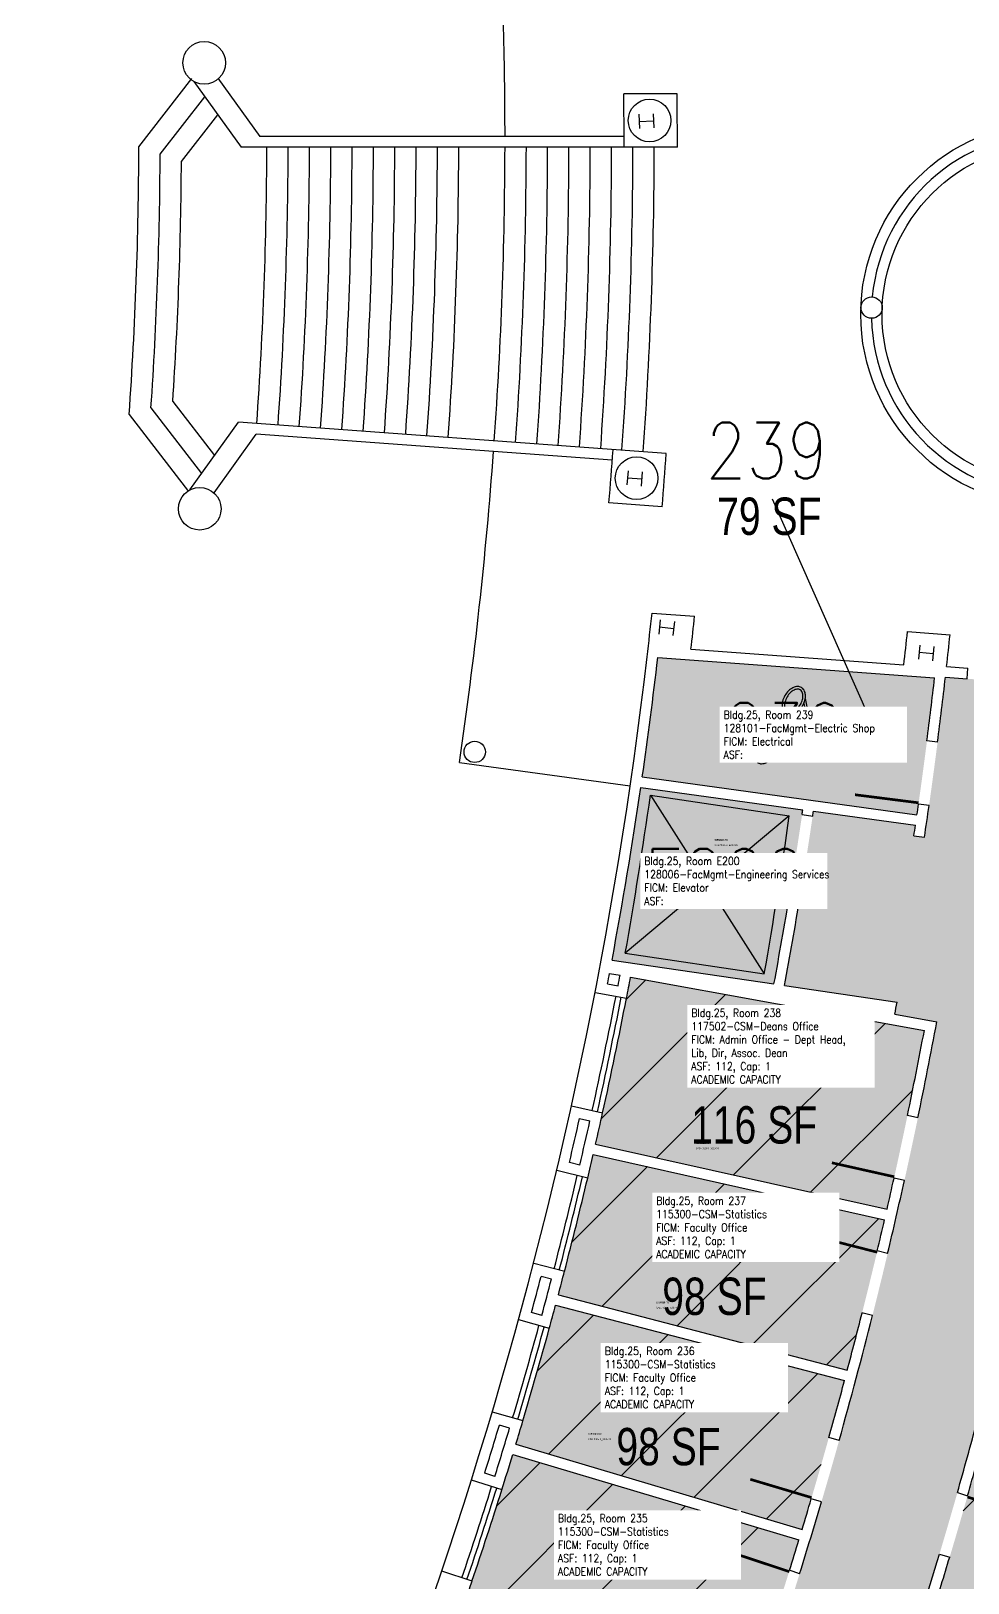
# Model space of a CAD drawing. Header units: inches. Extents: x -325 to 948, y 0 to 3497.
# Drawn here: x -152 to 375, y 1022 to 1895 of the extents above; entities that cross this region are included whole.
import ezdxf
from ezdxf.enums import TextEntityAlignment as Align

# ---------------------------------------------------------------- set-up
doc = ezdxf.new("R2010")
doc.units = ezdxf.units.IN
doc.header["$LTSCALE"] = 10
doc.header["$MEASUREMENT"] = 0
doc.layers.get('0').update_dxf_attribs({"linetype": 'CONTINUOUS'})
for name, color, linetype in [('A-COLS', 5, 'CONTINUOUS'), ('A-DOOR', 2, 'CONTINUOUS'), ('A-FLOR', 3, 'CONTINUOUS'), ('A-GLAZ', 1, 'CONTINUOUS'), ('A-GLAZ-SILL', 2, 'CONTINUOUS'), ('A-IDEN-CNUM', 7, 'CONTINUOUS'), ('A-IDEN-ICON', 4, 'CONTINUOUS'), ('A-IDEN-RNUM', 7, 'CONTINUOUS'), ('A-IDEN-SNUM', 4, 'CONTINUOUS'), ('A-IDEN-VNUM', 4, 'CONTINUOUS'), ('A-SITE', 3, 'CONTINUOUS'), ('A-WALL', 5, 'CONTINUOUS'), ('AREA-TEXT', 3, 'CONTINUOUS'), ('Rooms-Capacity', 4, 'CONTINUOUS'), ('Rooms-Category-Color', 7, 'CONTINUOUS'), ('Rooms-College-Color', 7, 'CONTINUOUS'), ('Rooms-Department-Color', 7, 'CONTINUOUS'), ('Rooms-Division-Color', 7, 'CONTINUOUS'), ('Rooms-Information', 7, 'CONTINUOUS')]:
    doc.layers.add(name, color=color, linetype=linetype)
doc.styles.add('AREA', font='arial.ttf', dxfattribs={"width": 0.75, "height": 24})
doc.styles.add('ROOMSNUMBER', font='txt', dxfattribs={"height": 0.03})
doc.styles.add('ROOMVNUMBER', font='simplex.shx', dxfattribs={"width": 0.85})
pattern_1 = [(45, (0, 0), (-26.51650429449553, 26.51650429449553), [])]

# ---------------------------------------------------------------- blocks, each defined once
blk = doc.blocks.new('CPPHONE')
at = {"color": 0, "linetype": 'ByBlock'}
for p, q in [((0.009556008844640473, 0.02521174687437622), (-0.01955600884468822, -0.02521174687437622)), ((0.01690313635333496, 0.02793734500905742), (-0.01824288231546234, -0.03293734500905288))]:
    blk.add_line(p, q, dxfattribs=at)
for points in [[(0.02883974596215921, 0.07861215932167909, 0.1398891526406618), (0.02159046636734274, 0.08042945317446026, 0.1071181112083476), (0.01219889896606219, 0.07807363809088486, 0.07981248617498339), (0.003888597269451566, 0.07215985936471725, 0.06745903993414724), (-0.003480762113554192, 0.06263139720814337, 0.06745903993414638), (-0.008047972708595807, 0.05148511369456088, 0.0798124861749811), (-0.009014304469530998, 0.04133129194913465, 0.1071181112083401), (-0.006358716477905091, 0.03202004845644524, 0.1398891526406594), (-0.001160254037870345, 0.02665063509461163, 0.1398891526406573), (0.006089025556946126, 0.02483334124183045, 0.1071181112083447), (0.01548059295828352, 0.02718915632540586, 0.0798124861749931), (0.0237908946548373, 0.03310293505157347, 0.06745903993414328), (0.03116025403784306, 0.04263139720814735, 0.06745903993415782), (0.03572746463294152, 0.05377768072172273, 0.07981248617499823), (0.03669379639387671, 0.06393150246714896, 0.1071181112083447), (0.03403820840219396, 0.07324274595984548, 0.1398891526406563)], [(0.02633974596216149, 0.07428203230275443, 0.139889152640647), (0.02175218874430129, 0.07543206927157797, 0.1071181112083535), (0.01441503193609606, 0.07359159004796112, 0.07981248617503768), (0.007397057496120851, 0.06859745752917235, 0.06745903993410939), (0.0008493649053775698, 0.06013139720814564, 0.06745903993410102), (-0.00320861210724388, 0.05022789892787216, 0.07981248617504512), (-0.004024670518390394, 0.04165308852036986, 0.1071181112083322), (-0.001949993877076395, 0.03437868472111205, 0.1398891526406731), (0.001339745962127381, 0.03098076211353629, 0.139889152640662), (0.005927303180044419, 0.02983072514471274, 0.1071181112083436), (0.01326445998824965, 0.03167120436832249, 0.07981248617502318), (0.02028243442816802, 0.03666533688711127, 0.06745903993412085), (0.0268301270189113, 0.04513139720814507, 0.06745903993418373), (0.03088810403153275, 0.05503489548843277, 0.07981248617496241), (0.03170416244267926, 0.06360970589592085, 0.1071181112083419), (0.02962948580136526, 0.07088410969517156, 0.1398891526406613)], [(-0.02616025403784761, -0.01665063509461362, 0.1398891526406618), (-0.03340953363260724, -0.01483334124182534, 0.1071181112083476), (-0.04280110103394463, -0.01718915632540785, 0.07981248617498339), (-0.05111140273055526, -0.02310293505157546, 0.06745903993414724), (-0.05848076211356101, -0.03263139720814223, 0.06745903993414638), (-0.06304797270860263, -0.04377768072172472, 0.0798124861749811), (-0.06401430446953782, -0.05393150246715095, 0.1071181112083401), (-0.06135871647791191, -0.06324274595984747, 0.1398891526406594), (-0.05616025403782032, -0.06861215932167397, 0.1398891526406573), (-0.0489109744430607, -0.07042945317446225, 0.1071181112083447), (-0.0395194070417233, -0.06807363809088685, 0.0798124861749931), (-0.03120910534516952, -0.06215985936471213, 0.06745903993414328), (-0.02383974596216376, -0.05263139720814536, 0.06745903993415782), (-0.0192725353670653, -0.04148511369456287, 0.07981248617499823), (-0.01830620360613011, -0.03133129194913664, 0.1071181112083447), (-0.02096179159781286, -0.02202004845644012, 0.1398891526406563)], [(-0.02866025403784533, -0.02098076211353117, 0.1398891526406534), (-0.03324781125570553, -0.01983072514471473, 0.1071181112083516), (-0.04058496806391076, -0.02167120436832448, 0.079812486175037), (-0.04760294250388597, -0.02666533688711326, 0.06745903993410975), (-0.05415063509462925, -0.03513139720814706, 0.06745903993410113), (-0.05820861210719386, -0.04503489548842055, 0.07981248617504505), (-0.05902467051839722, -0.05360970589592284, 0.1071181112083322), (-0.05694999387708322, -0.06088410969517355, 0.139889152640673), (-0.0536602540378226, -0.06428203230275642, 0.1398891526406621), (-0.0490726968199624, -0.06543206927157996, 0.1071181112083434), (-0.04173554001175717, -0.06359159004796311, 0.07981248617502337), (-0.0347175655718388, -0.05859745752917433, 0.06745903993412085), (-0.02816987298109552, -0.05013139720814763, 0.06745903993418408), (-0.02411189596847407, -0.04022789892785994, 0.07981248617496194), (-0.02329583755732756, -0.03165308852036475, 0.1071181112083419), (-0.02537051419864156, -0.02437868472111404, 0.1398891526406613)]]:
    blk.add_lwpolyline(points, format="xyb", close=True, dxfattribs=at)
for points in [[(0.03642474057943446, 0.05722803579790536), (0.04165063509458378, 0.03080127018922241), (0.03821762477991797, 0.01083326998163869), (0.008217624779945254, -0.04112825424542876), (-0.008349364905370749, -0.05580127018922099), (-0.03384856251994961, -0.06448889558593862)], [(0.03335769176675285, 0.04696368300738385), (0.0365663632277915, 0.03073778935997495), (0.03344117238350464, 0.01256021175111499), (0.004293963324926153, -0.03792423523722022), (-0.01091257882308128, -0.05139233291976808), (-0.0264928966562934, -0.05670057700424991)]]:
    blk.add_lwpolyline(points, dxfattribs=at)
blk = doc.blocks.new('CPELECT')
at = {"color": 0, "linetype": 'ByBlock'}
blk.add_lwpolyline([(0.06232050807568612, 0.06294228634059933, 0, 0.03, 0), (0.01049038105679756, -0.01683012701892236, 0.03000000000000025, 0.03000000000000025, 0), (-0.01049038105679756, 0.006830127018921953, 0.03, 0, 0), (-0.06232050807568612, -0.07294228634059961, 0.03, 0, 0)], format="xyseb", dxfattribs=at)

msp = doc.modelspace()

# ---------------------------------------------------------------- hatches: boundary and pattern name
at = {"layer": 'Rooms-Capacity'}
h = msp.add_hatch(dxfattribs=at)
h.set_pattern_fill('ANSI31', color=256, scale=300, style=0)
h.set_pattern_definition(pattern_1)
edge = h.paths.add_edge_path()
edge.add_arc((-2305.089008187377, 1834.524643144804), 2703.000000252264, 347.1164800709159, 349.2949133554768)
edge.add_line((350.8688164539635, 1332.431987263262), (185.5622044466436, 1362.421329986304))
edge.add_arc((-2305.089007759403, 1834.52464318553), 2534.999999841644, 347.098744074513, 349.26691137665966, ccw=False)
edge.add_line((165.9182133637369, 1268.531434432603), (329.8639607727528, 1231.837450040504))
h = msp.add_hatch(dxfattribs=at)
h.set_pattern_fill('ANSI31', color=256, scale=300, style=0)
h.set_pattern_definition(pattern_1)
edge = h.paths.add_edge_path()
edge.add_arc((-2305.089007819216, 1834.524642856865), 2702.999999830209, 345.1406745545818, 346.9892952836355)
edge.add_line((328.5196289978921, 1225.989888578653), (164.5716383680701, 1262.684375043958))
edge.add_arc((-2305.089007816349, 1834.5246429325), 2534.999999860135, 345.12454201575105, 346.96313016020343, ccw=False)
edge.add_line((144.9533332809806, 1183.742401225492), (307.5182813331485, 1141.349230893888))
h = msp.add_hatch(dxfattribs=at)
h.set_pattern_fill('ANSI31', color=256, scale=300, style=0)
h.set_pattern_definition(pattern_1)
edge = h.paths.add_edge_path()
edge.add_arc((-2305.089008191592, 1834.524642952655), 2703.000000220626, 343.1652430471016, 345.0134900626951)
edge.add_line((305.973143287003, 1135.551508770324), (143.4061333760619, 1177.94521678146))
edge.add_arc((-2305.089008013631, 1834.524643037276), 2535.00000007719, 343.1507387442416, 344.9889284573701, ccw=False)
edge.add_line((121.0850709155202, 1099.74281206727), (282.0711915493011, 1051.702120237984))
h = msp.add_hatch(dxfattribs=at)
h.set_pattern_fill('ANSI31', color=256, scale=300, style=0)
h.set_pattern_definition(pattern_1)
edge = h.paths.add_edge_path()
edge.add_arc((-2305.089008092932, 1834.524642707911), 2703.000000049143, 340.8610057161899, 343.0380588394687)
edge.add_line((280.3271226100624, 1045.961118718609), (119.3391235694289, 1094.002371110022))
edge.add_arc((-2305.089007974754, 1834.524642976342), 2535.000000030152, 340.8484296923104, 343.01512552803985, ccw=False)
edge.add_line((89.60890708118677, 1002.87153273169), (248.5053586475551, 948.3165348591283))
h = msp.add_hatch(dxfattribs=at)
h.set_pattern_fill('ANSI31', color=256, scale=300, style=0)
h.set_pattern_definition(pattern_1)
edge = h.paths.add_edge_path()
edge.add_arc((-2276.852426281882, 1812.192879227963), 2904.00000032316, 342.9432912588958, 344.6990549330902)
edge.add_line((524.2096773013473, 1045.859339738265), (516.4850305169821, 1047.955555938184))
edge.add_arc((-2276.852430107856, 1812.192877487471), 2895.996003550221, 344.6987278055045, 344.758081324442)
edge.add_line((517.2752159759402, 1050.849623777904), (380.0898112021387, 1088.077250903472))
edge.add_arc((-2305.089007895296, 1834.524642702185), 2786.999999865912, 342.6778497401492, 344.4647095112239, ccw=False)
edge.add_line((355.5087377205491, 1004.712233011611), (499.4148769341409, 960.3972094981))
at = {"layer": 'Rooms-Category-Color', "true_color": 0xadadad}
h = msp.add_hatch(color=253, dxfattribs=at)
edge = h.paths.add_edge_path()
edge.add_arc((-2305.089008057468, 1834.524642850318), 2679.000000071915, 351.8297559727428, 353.4896998948578)
edge.add_line((356.6354310326278, 1530.774728058837), (200.9144617281854, 1542.162521869875))
edge.add_arc((-2305.089007566717, 1834.524642846922), 2522.999999583885, 351.80956367756505, 353.3456866180915, ccw=False)
edge.add_line((192.1764536015689, 1475.08867587056), (346.7195982299745, 1453.798867514357))
h = msp.add_hatch(color=253, dxfattribs=at)
edge = h.paths.add_edge_path()
edge.add_line((34.39897107705474, 468.6999850831926), (-117.4231610074639, 502.021208952181))
edge.add_line((-117.4231610074639, 502.021208952181), (-151.7202681899071, 334.1838550278917))
edge.add_line((-151.7202681899071, 334.1838550278917), (-7.594011101871729, 220.1971984868869))
edge.add_arc((-2276.852426092716, 1812.192878737769), 2771.99999998994, 324.9484635318286, 331.0134130690319)
edge.add_line((147.9079438112676, 468.8682163842022), (169.294850282371, 457.947885286063))
edge.add_arc((-2284.156127394961, 1816.105221167632), 2804.284766009825, 331.0323934584784, 332.6147454176079)
edge.add_line((205.8630757912156, 526.2147542523765), (160.1220340032228, 547.3977965601032))
edge.add_arc((-2303.807172850882, 1834.017028969487), 2779.628785574507, 332.4272513585452, 353.5998090020254)
edge.add_line((458.4977085404098, 1524.165568046272), (362.7159336581826, 1531.140738663264))
edge.add_arc((-2305.089026745991, 1834.524645286136), 2685.000018911521, 351.57440697682694, 353.5121715470484, ccw=False)
edge.add_line((350.9317373894155, 1441.105273576453), (344.9875655472279, 1441.924140555784))
edge.add_arc((-2305.089012348655, 1834.52464159952), 2679.000004130673, 351.5731036798027, 351.7014309877681)
edge.add_line((345.8602385893464, 1447.860587046482), (288.4406570233405, 1455.770688048564))
edge.add_arc((-2305.089007944261, 1834.524642814562), 2621.039999946175, 349.5184109178627, 351.69137152421445, ccw=False)
edge.add_line((272.2147845961154, 1357.70618441049), (335.5329562313855, 1348.375856847502))
edge.add_arc((-2305.089004876652, 1834.524647950165), 2684.999997872745, 349.4201184789342, 349.56843371235067, ccw=False)
edge.add_line((334.2656710222363, 1341.542007903568), (357.88053175807, 1337.257883115672))
edge.add_arc((-2305.089007955845, 1834.524642837082), 2708.999999957175, 329.723040530554, 349.4227526513265, ccw=False)
h = msp.add_hatch(color=253, dxfattribs=at)
edge = h.paths.add_edge_path()
edge.add_arc((-2305.089007992622, 1834.524642624706), 2615.039999969149, 349.5135927166374, 351.6903047096582)
edge.add_line((282.4965962804854, 1456.589539733715), (191.3145875036716, 1469.150740642101))
edge.add_arc((-2305.089008028543, 1834.524642534882), 2522.999999994159, 349.43680733678315, 351.67330376841, ccw=False)
edge.add_line((175.1545141898096, 1372.008620688692), (266.2748894579709, 1358.581465001218))
at = {"layer": 'Rooms-Category-Color', "true_color": 0xfa9ba3}
h = msp.add_hatch(color=241, dxfattribs=at)
edge = h.paths.add_edge_path()
edge.add_arc((-2305.089008187377, 1834.524643144804), 2703.000000252264, 347.1164800709159, 349.2949133554768)
edge.add_line((350.8688164539635, 1332.431987263262), (185.5622044466436, 1362.421329986304))
edge.add_arc((-2305.089007759403, 1834.52464318553), 2534.999999841644, 347.098744074513, 349.26691137665966, ccw=False)
edge.add_line((165.9182133637369, 1268.531434432603), (329.8639607727528, 1231.837450040504))
h = msp.add_hatch(color=241, dxfattribs=at)
edge = h.paths.add_edge_path()
edge.add_arc((-2305.089007819216, 1834.524642856865), 2702.999999830209, 345.1406745545818, 346.9892952836355)
edge.add_line((328.5196289978921, 1225.989888578653), (164.5716383680701, 1262.684375043958))
edge.add_arc((-2305.089007816349, 1834.5246429325), 2534.999999860135, 345.12454201575105, 346.96313016020343, ccw=False)
edge.add_line((144.9533332809806, 1183.742401225492), (307.5182813331485, 1141.349230893888))
h = msp.add_hatch(color=241, dxfattribs=at)
edge = h.paths.add_edge_path()
edge.add_arc((-2305.089008191592, 1834.524642952655), 2703.000000220626, 343.1652430471016, 345.0134900626951)
edge.add_line((305.973143287003, 1135.551508770324), (143.4061333760619, 1177.94521678146))
edge.add_arc((-2305.089008013631, 1834.524643037276), 2535.00000007719, 343.1507387442416, 344.9889284573701, ccw=False)
edge.add_line((121.0850709155202, 1099.74281206727), (282.0711915493011, 1051.702120237984))
h = msp.add_hatch(color=241, dxfattribs=at)
edge = h.paths.add_edge_path()
edge.add_arc((-2305.089008092932, 1834.524642707911), 2703.000000049143, 340.8610057161899, 343.0380588394687)
edge.add_line((280.3271226100624, 1045.961118718609), (119.3391235694289, 1094.002371110022))
edge.add_arc((-2305.089007974754, 1834.524642976342), 2535.000000030152, 340.8484296923104, 343.01512552803985, ccw=False)
edge.add_line((89.60890708118677, 1002.87153273169), (248.5053586475551, 948.3165348591283))
h = msp.add_hatch(color=241, dxfattribs=at)
edge = h.paths.add_edge_path()
edge.add_arc((-2276.852426281882, 1812.192879227963), 2904.00000032316, 342.9432912588958, 344.6990549330902)
edge.add_line((524.2096773013473, 1045.859339738265), (516.4850305169821, 1047.955555938184))
edge.add_arc((-2276.852430107856, 1812.192877487471), 2895.996003550221, 344.6987278055045, 344.758081324442)
edge.add_line((517.2752159759402, 1050.849623777904), (380.0898112021387, 1088.077250903472))
edge.add_arc((-2305.089007895296, 1834.524642702185), 2786.999999865912, 342.6778497401492, 344.4647095112239, ccw=False)
edge.add_line((355.5087377205491, 1004.712233011611), (499.4148769341409, 960.3972094981))
at = {"layer": 'Rooms-College-Color', "true_color": 0xadadad}
h = msp.add_hatch(color=253, dxfattribs=at)
edge = h.paths.add_edge_path()
edge.add_arc((-2305.089008057468, 1834.524642850318), 2679.000000071915, 351.8297559727428, 353.4896998948578)
edge.add_line((356.6354310326278, 1530.774728058837), (200.9144617281854, 1542.162521869875))
edge.add_arc((-2305.089007566717, 1834.524642846922), 2522.999999583885, 351.80956367756505, 353.3456866180915, ccw=False)
edge.add_line((192.1764536015689, 1475.08867587056), (346.7195982299745, 1453.798867514357))
h = msp.add_hatch(color=253, dxfattribs=at)
edge = h.paths.add_edge_path()
edge.add_line((34.39897107705474, 468.6999850831926), (-117.4231610074639, 502.021208952181))
edge.add_line((-117.4231610074639, 502.021208952181), (-151.7202681899071, 334.1838550278917))
edge.add_line((-151.7202681899071, 334.1838550278917), (-7.594011101871729, 220.1971984868869))
edge.add_arc((-2276.852426092716, 1812.192878737769), 2771.99999998994, 324.9484635318286, 331.0134130690319)
edge.add_line((147.9079438112676, 468.8682163842022), (169.294850282371, 457.947885286063))
edge.add_arc((-2284.156127394961, 1816.105221167632), 2804.284766009825, 331.0323934584784, 332.6147454176079)
edge.add_line((205.8630757912156, 526.2147542523765), (160.1220340032228, 547.3977965601032))
edge.add_arc((-2303.807172850882, 1834.017028969487), 2779.628785574507, 332.4272513585452, 353.5998090020254)
edge.add_line((458.4977085404098, 1524.165568046272), (362.7159336581826, 1531.140738663264))
edge.add_arc((-2305.089026745991, 1834.524645286136), 2685.000018911521, 351.57440697682694, 353.5121715470484, ccw=False)
edge.add_line((350.9317373894155, 1441.105273576453), (344.9875655472279, 1441.924140555784))
edge.add_arc((-2305.089012348655, 1834.52464159952), 2679.000004130673, 351.5731036798027, 351.7014309877681)
edge.add_line((345.8602385893464, 1447.860587046482), (288.4406570233405, 1455.770688048564))
edge.add_arc((-2305.089007944261, 1834.524642814562), 2621.039999946175, 349.5184109178627, 351.69137152421445, ccw=False)
edge.add_line((272.2147845961154, 1357.70618441049), (335.5329562313855, 1348.375856847502))
edge.add_arc((-2305.089004876652, 1834.524647950165), 2684.999997872745, 349.4201184789342, 349.56843371235067, ccw=False)
edge.add_line((334.2656710222363, 1341.542007903568), (357.88053175807, 1337.257883115672))
edge.add_arc((-2305.089007955845, 1834.524642837082), 2708.999999957175, 329.723040530554, 349.4227526513265, ccw=False)
h = msp.add_hatch(color=253, dxfattribs=at)
edge = h.paths.add_edge_path()
edge.add_arc((-2305.089007992622, 1834.524642624706), 2615.039999969149, 349.5135927166374, 351.6903047096582)
edge.add_line((282.4965962804854, 1456.589539733715), (191.3145875036716, 1469.150740642101))
edge.add_arc((-2305.089008028543, 1834.524642534882), 2522.999999994159, 349.43680733678315, 351.67330376841, ccw=False)
edge.add_line((175.1545141898096, 1372.008620688692), (266.2748894579709, 1358.581465001218))
at = {"layer": 'Rooms-College-Color', "true_color": 0xffe090}
h = msp.add_hatch(color=41, dxfattribs=at)
edge = h.paths.add_edge_path()
edge.add_arc((-2305.089008187377, 1834.524643144804), 2703.000000252264, 347.1164800709159, 349.2949133554768)
edge.add_line((350.8688164539635, 1332.431987263262), (185.5622044466436, 1362.421329986304))
edge.add_arc((-2305.089007759403, 1834.52464318553), 2534.999999841644, 347.098744074513, 349.26691137665966, ccw=False)
edge.add_line((165.9182133637369, 1268.531434432603), (329.8639607727528, 1231.837450040504))
h = msp.add_hatch(color=41, dxfattribs=at)
edge = h.paths.add_edge_path()
edge.add_arc((-2305.089007819216, 1834.524642856865), 2702.999999830209, 345.1406745545818, 346.9892952836355)
edge.add_line((328.5196289978921, 1225.989888578653), (164.5716383680701, 1262.684375043958))
edge.add_arc((-2305.089007816349, 1834.5246429325), 2534.999999860135, 345.12454201575105, 346.96313016020343, ccw=False)
edge.add_line((144.9533332809806, 1183.742401225492), (307.5182813331485, 1141.349230893888))
h = msp.add_hatch(color=41, dxfattribs=at)
edge = h.paths.add_edge_path()
edge.add_arc((-2305.089008191592, 1834.524642952655), 2703.000000220626, 343.1652430471016, 345.0134900626951)
edge.add_line((305.973143287003, 1135.551508770324), (143.4061333760619, 1177.94521678146))
edge.add_arc((-2305.089008013631, 1834.524643037276), 2535.00000007719, 343.1507387442416, 344.9889284573701, ccw=False)
edge.add_line((121.0850709155202, 1099.74281206727), (282.0711915493011, 1051.702120237984))
h = msp.add_hatch(color=41, dxfattribs=at)
edge = h.paths.add_edge_path()
edge.add_arc((-2305.089008092932, 1834.524642707911), 2703.000000049143, 340.8610057161899, 343.0380588394687)
edge.add_line((280.3271226100624, 1045.961118718609), (119.3391235694289, 1094.002371110022))
edge.add_arc((-2305.089007974754, 1834.524642976342), 2535.000000030152, 340.8484296923104, 343.01512552803985, ccw=False)
edge.add_line((89.60890708118677, 1002.87153273169), (248.5053586475551, 948.3165348591283))
h = msp.add_hatch(color=41, dxfattribs=at)
edge = h.paths.add_edge_path()
edge.add_arc((-2276.852426281882, 1812.192879227963), 2904.00000032316, 342.9432912588958, 344.6990549330902)
edge.add_line((524.2096773013473, 1045.859339738265), (516.4850305169821, 1047.955555938184))
edge.add_arc((-2276.852430107856, 1812.192877487471), 2895.996003550221, 344.6987278055045, 344.758081324442)
edge.add_line((517.2752159759402, 1050.849623777904), (380.0898112021387, 1088.077250903472))
edge.add_arc((-2305.089007895296, 1834.524642702185), 2786.999999865912, 342.6778497401492, 344.4647095112239, ccw=False)
edge.add_line((355.5087377205491, 1004.712233011611), (499.4148769341409, 960.3972094981))
at = {"layer": 'Rooms-Department-Color', "true_color": 0xacacac}
h = msp.add_hatch(color=253, dxfattribs=at)
edge = h.paths.add_edge_path()
edge.add_arc((-2305.089008057468, 1834.524642850318), 2679.000000071915, 351.8297559727428, 353.4896998948578)
edge.add_line((356.6354310326278, 1530.774728058837), (200.9144617281854, 1542.162521869875))
edge.add_arc((-2305.089007566717, 1834.524642846922), 2522.999999583885, 351.80956367756505, 353.3456866180915, ccw=False)
edge.add_line((192.1764536015689, 1475.08867587056), (346.7195982299745, 1453.798867514357))
h = msp.add_hatch(color=253, dxfattribs=at)
edge = h.paths.add_edge_path()
edge.add_line((34.39897107705474, 468.6999850831926), (-117.4231610074639, 502.021208952181))
edge.add_line((-117.4231610074639, 502.021208952181), (-151.7202681899071, 334.1838550278917))
edge.add_line((-151.7202681899071, 334.1838550278917), (-7.594011101871729, 220.1971984868869))
edge.add_arc((-2276.852426092716, 1812.192878737769), 2771.99999998994, 324.9484635318286, 331.0134130690319)
edge.add_line((147.9079438112676, 468.8682163842022), (169.294850282371, 457.947885286063))
edge.add_arc((-2284.156127394961, 1816.105221167632), 2804.284766009825, 331.0323934584784, 332.6147454176079)
edge.add_line((205.8630757912156, 526.2147542523765), (160.1220340032228, 547.3977965601032))
edge.add_arc((-2303.807172850882, 1834.017028969487), 2779.628785574507, 332.4272513585452, 353.5998090020254)
edge.add_line((458.4977085404098, 1524.165568046272), (362.7159336581826, 1531.140738663264))
edge.add_arc((-2305.089026745991, 1834.524645286136), 2685.000018911521, 351.57440697682694, 353.5121715470484, ccw=False)
edge.add_line((350.9317373894155, 1441.105273576453), (344.9875655472279, 1441.924140555784))
edge.add_arc((-2305.089012348655, 1834.52464159952), 2679.000004130673, 351.5731036798027, 351.7014309877681)
edge.add_line((345.8602385893464, 1447.860587046482), (288.4406570233405, 1455.770688048564))
edge.add_arc((-2305.089007944261, 1834.524642814562), 2621.039999946175, 349.5184109178627, 351.69137152421445, ccw=False)
edge.add_line((272.2147845961154, 1357.70618441049), (335.5329562313855, 1348.375856847502))
edge.add_arc((-2305.089004876652, 1834.524647950165), 2684.999997872745, 349.4201184789342, 349.56843371235067, ccw=False)
edge.add_line((334.2656710222363, 1341.542007903568), (357.88053175807, 1337.257883115672))
edge.add_arc((-2305.089007955845, 1834.524642837082), 2708.999999957175, 329.723040530554, 349.4227526513265, ccw=False)
h = msp.add_hatch(color=253, dxfattribs=at)
edge = h.paths.add_edge_path()
edge.add_arc((-2305.089007992622, 1834.524642624706), 2615.039999969149, 349.5135927166374, 351.6903047096582)
edge.add_line((282.4965962804854, 1456.589539733715), (191.3145875036716, 1469.150740642101))
edge.add_arc((-2305.089008028543, 1834.524642534882), 2522.999999994159, 349.43680733678315, 351.67330376841, ccw=False)
edge.add_line((175.1545141898096, 1372.008620688692), (266.2748894579709, 1358.581465001218))
at = {"layer": 'Rooms-Department-Color', "true_color": 0xffe090}
h = msp.add_hatch(color=41, dxfattribs=at)
edge = h.paths.add_edge_path()
edge.add_arc((-2305.089008187377, 1834.524643144804), 2703.000000252264, 347.1164800709159, 349.2949133554768)
edge.add_line((350.8688164539635, 1332.431987263262), (185.5622044466436, 1362.421329986304))
edge.add_arc((-2305.089007759403, 1834.52464318553), 2534.999999841644, 347.098744074513, 349.26691137665966, ccw=False)
edge.add_line((165.9182133637369, 1268.531434432603), (329.8639607727528, 1231.837450040504))
h = msp.add_hatch(color=41, dxfattribs=at)
edge = h.paths.add_edge_path()
edge.add_arc((-2305.089007819216, 1834.524642856865), 2702.999999830209, 345.1406745545818, 346.9892952836355)
edge.add_line((328.5196289978921, 1225.989888578653), (164.5716383680701, 1262.684375043958))
edge.add_arc((-2305.089007816349, 1834.5246429325), 2534.999999860135, 345.12454201575105, 346.96313016020343, ccw=False)
edge.add_line((144.9533332809806, 1183.742401225492), (307.5182813331485, 1141.349230893888))
h = msp.add_hatch(color=41, dxfattribs=at)
edge = h.paths.add_edge_path()
edge.add_arc((-2305.089008191592, 1834.524642952655), 2703.000000220626, 343.1652430471016, 345.0134900626951)
edge.add_line((305.973143287003, 1135.551508770324), (143.4061333760619, 1177.94521678146))
edge.add_arc((-2305.089008013631, 1834.524643037276), 2535.00000007719, 343.1507387442416, 344.9889284573701, ccw=False)
edge.add_line((121.0850709155202, 1099.74281206727), (282.0711915493011, 1051.702120237984))
h = msp.add_hatch(color=41, dxfattribs=at)
edge = h.paths.add_edge_path()
edge.add_arc((-2305.089008092932, 1834.524642707911), 2703.000000049143, 340.8610057161899, 343.0380588394687)
edge.add_line((280.3271226100624, 1045.961118718609), (119.3391235694289, 1094.002371110022))
edge.add_arc((-2305.089007974754, 1834.524642976342), 2535.000000030152, 340.8484296923104, 343.01512552803985, ccw=False)
edge.add_line((89.60890708118677, 1002.87153273169), (248.5053586475551, 948.3165348591283))
h = msp.add_hatch(color=41, dxfattribs=at)
edge = h.paths.add_edge_path()
edge.add_arc((-2276.852426281882, 1812.192879227963), 2904.00000032316, 342.9432912588958, 344.6990549330902)
edge.add_line((524.2096773013473, 1045.859339738265), (516.4850305169821, 1047.955555938184))
edge.add_arc((-2276.852430107856, 1812.192877487471), 2895.996003550221, 344.6987278055045, 344.758081324442)
edge.add_line((517.2752159759402, 1050.849623777904), (380.0898112021387, 1088.077250903472))
edge.add_arc((-2305.089007895296, 1834.524642702185), 2786.999999865912, 342.6778497401492, 344.4647095112239, ccw=False)
edge.add_line((355.5087377205491, 1004.712233011611), (499.4148769341409, 960.3972094981))
at = {"layer": 'Rooms-Division-Color', "true_color": 0xadadad}
h = msp.add_hatch(color=253, dxfattribs=at)
edge = h.paths.add_edge_path()
edge.add_arc((-2305.089008057468, 1834.524642850318), 2679.000000071915, 351.8297559727428, 353.4896998948578)
edge.add_line((356.6354310326278, 1530.774728058837), (200.9144617281854, 1542.162521869875))
edge.add_arc((-2305.089007566717, 1834.524642846922), 2522.999999583885, 351.80956367756505, 353.3456866180915, ccw=False)
edge.add_line((192.1764536015689, 1475.08867587056), (346.7195982299745, 1453.798867514357))
h = msp.add_hatch(color=253, dxfattribs=at)
edge = h.paths.add_edge_path()
edge.add_line((34.39897107705474, 468.6999850831926), (-117.4231610074639, 502.021208952181))
edge.add_line((-117.4231610074639, 502.021208952181), (-151.7202681899071, 334.1838550278917))
edge.add_line((-151.7202681899071, 334.1838550278917), (-7.594011101871729, 220.1971984868869))
edge.add_arc((-2276.852426092716, 1812.192878737769), 2771.99999998994, 324.9484635318286, 331.0134130690319)
edge.add_line((147.9079438112676, 468.8682163842022), (169.294850282371, 457.947885286063))
edge.add_arc((-2284.156127394961, 1816.105221167632), 2804.284766009825, 331.0323934584784, 332.6147454176079)
edge.add_line((205.8630757912156, 526.2147542523765), (160.1220340032228, 547.3977965601032))
edge.add_arc((-2303.807172850882, 1834.017028969487), 2779.628785574507, 332.4272513585452, 353.5998090020254)
edge.add_line((458.4977085404098, 1524.165568046272), (362.7159336581826, 1531.140738663264))
edge.add_arc((-2305.089026745991, 1834.524645286136), 2685.000018911521, 351.57440697682694, 353.5121715470484, ccw=False)
edge.add_line((350.9317373894155, 1441.105273576453), (344.9875655472279, 1441.924140555784))
edge.add_arc((-2305.089012348655, 1834.52464159952), 2679.000004130673, 351.5731036798027, 351.7014309877681)
edge.add_line((345.8602385893464, 1447.860587046482), (288.4406570233405, 1455.770688048564))
edge.add_arc((-2305.089007944261, 1834.524642814562), 2621.039999946175, 349.5184109178627, 351.69137152421445, ccw=False)
edge.add_line((272.2147845961154, 1357.70618441049), (335.5329562313855, 1348.375856847502))
edge.add_arc((-2305.089004876652, 1834.524647950165), 2684.999997872745, 349.4201184789342, 349.56843371235067, ccw=False)
edge.add_line((334.2656710222363, 1341.542007903568), (357.88053175807, 1337.257883115672))
edge.add_arc((-2305.089007955845, 1834.524642837082), 2708.999999957175, 329.723040530554, 349.4227526513265, ccw=False)
h = msp.add_hatch(color=253, dxfattribs=at)
edge = h.paths.add_edge_path()
edge.add_arc((-2305.089007992622, 1834.524642624706), 2615.039999969149, 349.5135927166374, 351.6903047096582)
edge.add_line((282.4965962804854, 1456.589539733715), (191.3145875036716, 1469.150740642101))
edge.add_arc((-2305.089008028543, 1834.524642534882), 2522.999999994159, 349.43680733678315, 351.67330376841, ccw=False)
edge.add_line((175.1545141898096, 1372.008620688692), (266.2748894579709, 1358.581465001218))
at = {"layer": 'Rooms-Division-Color', "true_color": 0xffe090}
h = msp.add_hatch(color=41, dxfattribs=at)
edge = h.paths.add_edge_path()
edge.add_arc((-2305.089008187377, 1834.524643144804), 2703.000000252264, 347.1164800709159, 349.2949133554768)
edge.add_line((350.8688164539635, 1332.431987263262), (185.5622044466436, 1362.421329986304))
edge.add_arc((-2305.089007759403, 1834.52464318553), 2534.999999841644, 347.098744074513, 349.26691137665966, ccw=False)
edge.add_line((165.9182133637369, 1268.531434432603), (329.8639607727528, 1231.837450040504))
h = msp.add_hatch(color=41, dxfattribs=at)
edge = h.paths.add_edge_path()
edge.add_arc((-2305.089007819216, 1834.524642856865), 2702.999999830209, 345.1406745545818, 346.9892952836355)
edge.add_line((328.5196289978921, 1225.989888578653), (164.5716383680701, 1262.684375043958))
edge.add_arc((-2305.089007816349, 1834.5246429325), 2534.999999860135, 345.12454201575105, 346.96313016020343, ccw=False)
edge.add_line((144.9533332809806, 1183.742401225492), (307.5182813331485, 1141.349230893888))
h = msp.add_hatch(color=41, dxfattribs=at)
edge = h.paths.add_edge_path()
edge.add_arc((-2305.089008191592, 1834.524642952655), 2703.000000220626, 343.1652430471016, 345.0134900626951)
edge.add_line((305.973143287003, 1135.551508770324), (143.4061333760619, 1177.94521678146))
edge.add_arc((-2305.089008013631, 1834.524643037276), 2535.00000007719, 343.1507387442416, 344.9889284573701, ccw=False)
edge.add_line((121.0850709155202, 1099.74281206727), (282.0711915493011, 1051.702120237984))
h = msp.add_hatch(color=41, dxfattribs=at)
edge = h.paths.add_edge_path()
edge.add_arc((-2305.089008092932, 1834.524642707911), 2703.000000049143, 340.8610057161899, 343.0380588394687)
edge.add_line((280.3271226100624, 1045.961118718609), (119.3391235694289, 1094.002371110022))
edge.add_arc((-2305.089007974754, 1834.524642976342), 2535.000000030152, 340.8484296923104, 343.01512552803985, ccw=False)
edge.add_line((89.60890708118677, 1002.87153273169), (248.5053586475551, 948.3165348591283))
h = msp.add_hatch(color=41, dxfattribs=at)
edge = h.paths.add_edge_path()
edge.add_arc((-2276.852426281882, 1812.192879227963), 2904.00000032316, 342.9432912588958, 344.6990549330902)
edge.add_line((524.2096773013473, 1045.859339738265), (516.4850305169821, 1047.955555938184))
edge.add_arc((-2276.852430107856, 1812.192877487471), 2895.996003550221, 344.6987278055045, 344.758081324442)
edge.add_line((517.2752159759402, 1050.849623777904), (380.0898112021387, 1088.077250903472))
edge.add_arc((-2305.089007895296, 1834.524642702185), 2786.999999865912, 342.6778497401492, 344.4647095112239, ccw=False)
edge.add_line((355.5087377205491, 1004.712233011611), (499.4148769341409, 960.3972094981))

# ---------------------------------------------------------------- linework, layer by layer
at = {"layer": 'A-COLS'}
for p, q in [((190.3000229001045, 1847.783087348565), (190.5816583782434, 1839.796051232144)), ((190.4078007303178, 1843.78840424493), (198.475846901536, 1844.072896253318)), ((198.3350291848183, 1848.066414280795), (198.6166646406054, 1840.079378189519)), ((184.1779224649072, 1647.296326540411), (183.4848761223257, 1639.334432833828)), ((183.7984633930027, 1643.318246617913), (191.8411121293902, 1642.618170895614)), ((192.1876353062689, 1646.59911772795), (191.4945889525115, 1638.637224066071)), ((202.2261183075607, 1563.345935194753), (201.427087996155, 1555.393978536129)), ((210.2258344553411, 1562.54210589733), (209.4268041215837, 1554.590149244294)), ((201.7937083505094, 1559.373262217268), (209.8263192884624, 1558.566127569415)), ((348.2915278784931, 1549.159541803412), (347.5161457657814, 1541.20524442289)), ((347.8709323480725, 1545.185600630008), (355.905907753855, 1544.402354054153)), ((356.2935988046229, 1548.379502722062), (355.5182166807353, 1540.425205352716))]:
    msp.add_line(p, q, dxfattribs=at)
at = {"layer": 'A-DOOR'}
for points in [[(347.5656776055694, 1460.492236733437, 1.5, 1.5, 0), (311.851821474731, 1465.022190450691, 0, 0, 0), (311.7574474364519, 1464.278151783161, 0, 0, -0.414213562373095), (352.0012572817504, 1495.462054191157, 0, 0, -0.414213562373095)], [(333.9592239037156, 1250.134753667749, 1.5, 1.5, 0), (298.8284009434283, 1257.997658866458, 0, 0, 0), (298.6645904257894, 1257.265766713768, 0, 0, -0.414213562373095), (341.6583185680211, 1284.533684478141, 0, 0, -0.414213562373095)], [(324.4032056517899, 1207.697644365951, 1.5, 1.5, 0), (289.5152344666421, 1216.576240288094, 0, 0, 0), (289.7002052105963, 1217.303073017858, 0, 0, 0.414213562373095), (315.7095804847777, 1173.53650590498, 0, 0, 0.414213562373095)], [(287.4328341968358, 1069.66918144282, 1.5, 1.5, 0), (252.9360766969621, 1079.963535332121, 0, 0, 0), (252.7216109856963, 1079.24485288281, 0, 0, -0.414213562373095), (297.5127223804593, 1103.447256496176, 0, 0, -0.414213562373095)], [(375.1594924964011, 1069.987355913967, 1.5, 1.5, 0), (409.6313075423241, 1059.60978551209, 0, 0, 0), (409.8475069217384, 1060.327948328108, 0, 0, -0.414213562373095), (364.9981214627624, 1036.233703678474, 0, 0, -0.414213562373095)], [(274.9437643960118, 1028.000898404047, 1.5, 1.5, 0), (240.7753697857261, 1039.337600360624, 0, 0, 0), (241.0115510858595, 1040.049441922456, 0, 0, 0.414213562373095), (263.8432437255979, 994.5443453807384, 0, 0, 0.414213562373095)]]:
    msp.add_lwpolyline(points, format="xyseb", dxfattribs=at)
at = {"layer": 'A-FLOR'}
for p, q in [((-91.0589681379497, 1829.387330976315), (-61.25679495558143, 1867.813593048602)), ((-79.07239689677954, 1825.261965310201), (-53.95215809717774, 1857.651444870047)), ((-67.09316755458713, 1821.127133117057), (-46.64752123877406, 1847.489296685904)), ((-71.96719250455499, 1686.295656999573), (-48.47215040400624, 1655.871039312333)), ((-96.53339252248406, 1678.840659429319), (-63.08074713125825, 1635.521565034054)), ((-84.2460783161223, 1682.562701088376), (-55.77644877880812, 1645.696302182972)), ((196.7508286423981, 1464.734710500576), (274.9096764363348, 1453.225259687752)), ((196.750828653574, 1464.734710497782), (260.8247727714479, 1364.328789708205)), ((274.9095419347286, 1453.225278630853), (182.6356504261494, 1375.84269479569)), ((182.6356504261494, 1375.84269479569), (260.8249065466225, 1364.328766141087))]:
    msp.add_line(p, q, dxfattribs=at)
for centre, radius, start, end in [((-2305.089007973671, 1834.524642879143), 2214.036, 355.967815168308, 359.8670543039964), ((-2305.089007973671, 1834.524642879143), 2226.036, 356.0856180399877, 359.7615879103992), ((-2305.089007973671, 1834.524642879143), 2286.036, 355.9678151616544, 359.8670543039964), ((-2305.089007973671, 1834.524642879143), 2298.036, 355.967815168308, 359.8670543039964), ((-2305.089007973671, 1834.524642879143), 2310.036, 355.967815168308, 359.8670543039964), ((-2305.089007973671, 1834.524642879143), 2322.036, 355.967815168308, 359.8670543039964), ((-2305.089007973671, 1834.524642879143), 2334.036, 355.967815168308, 359.8670543039964), ((-2305.089007973671, 1834.524642879143), 2346.036, 355.967815168308, 359.8670543039964), ((-2305.089007973671, 1834.524642879143), 2358.036, 355.967815168308, 359.8670543039964), ((-2305.089007973671, 1834.524642879143), 2370.036, 355.967815168308, 359.8670543039964), ((-2305.089007973671, 1834.524642879143), 2382.036, 355.967815168308, 359.8670543039964), ((-2305.089007973671, 1834.524642879143), 2394.036, 355.967815168308, 359.8670543039964), ((-2305.089007973671, 1834.524642879143), 2238.036, 356.2024216697963, 359.6570093768596), ((-2307.618317048997, 1816.837227020413), 2529, 349.9577073462405, 351.9969401665929), ((-2307.618317048997, 1816.837227020413), 2607.99996, 350.008164746139, 351.9856125296772)]:
    msp.add_arc(centre, radius, start, end, dxfattribs=at)
at = {"layer": 'A-GLAZ'}
for start, end in [(347.5058674869124, 348.9939618545267), (345.4321257508273, 346.6555464288941), (343.4581232643845, 344.6815439415063), (341.3200672786797, 342.5434879488277)]:
    msp.add_arc((-2305.089007973671, 1834.524642879143), 2532, start, end, dxfattribs=at)
at = {"layer": 'A-GLAZ-SILL'}
for radius, start, end in [(2529, 347.5058674869124, 348.9939618545267), (2535, 347.5058674869124, 348.9939618545267), (2529, 345.4321257508273, 346.6555464288941), (2535, 345.4321257508273, 346.6555464288941), (2529, 343.4581232643845, 344.6815439415063), (2535, 343.4581232643845, 344.6815439415063), (2529, 341.3200672786797, 342.5434879488277), (2535, 341.3200672786797, 342.5434879488277)]:
    msp.add_arc((-2305.089007973671, 1834.524642879143), radius, start, end, dxfattribs=at)
at = {"layer": 'A-IDEN-VNUM'}
msp.add_lwpolyline([(320.2982311928645, 1507.367897311691), (265.4743977645412, 1631.207359523047)], dxfattribs=at)
at = {"layer": 'A-SITE'}
msp.add_line((89.31409250199795, 1483.202292359434), (185.3705111928284, 1469.969594495371), dxfattribs=at)
for radius in [108, 96]:
    msp.add_circle((423.1078214161098, 1735.317486075684), radius, dxfattribs=at)
for centre, radius, start, end in [((-2305.089007973671, 1834.524642879143), 2420.04, 0.01743473181097306, 3.097029497894772), ((423.1078214161098, 1735.317486075684), 102, 89.60439838319488, 174.54660865529), ((-2305.089007973671, 1834.524642879143), 2420.04, 355.9594881846275, 359.8753812860405), ((-2305.089007973671, 1834.524642879143), 2432.04, 355.9594881846275, 359.8753812860405), ((-2305.089007973671, 1834.524642879143), 2444.04, 355.9594881846275, 359.8753812860405), ((-2305.089007973671, 1834.524642879143), 2456.04, 355.9594881846275, 359.8753812860405), ((-2305.089007973671, 1834.524642879143), 2468.04, 355.9594881846275, 359.8753812860405), ((-2305.089007973671, 1834.524642879143), 2480.04, 355.9594881846275, 359.8753812860405), ((-2305.089007973671, 1834.524642879143), 2492.04, 355.9594881846275, 359.8753812860405), ((-2305.089007973671, 1834.524642879143), 2504.04, 355.9594881846275, 359.8753812860405), ((423.1078214161098, 1735.317486075684), 102, 181.288260810495, 266.2304710806026), ((-2305.089007973671, 1834.524642879143), 2420.04, 351.6527532869121, 355.8174347361256)]:
    msp.add_arc(centre, radius, start, end, dxfattribs=at)
at = {"layer": 'A-WALL'}
for p, q in [((-46.68448403477669, 1868.10037748795), (-23.0491136200726, 1835.219052809291)), ((-60.11809299141169, 1866.229440637864), (-33.51242873445153, 1829.215868624859)), ((211.896421071142, 1859.290546327829), (181.7877689749002, 1859.281384457834)), ((181.9108768813312, 1835.28142080456), (-23.0491136200726, 1835.219052809291)), ((211.9055498689413, 1829.290547716431), (-33.51242873445153, 1829.215868624859)), ((-62.35682813823223, 1636.529969321564), (-35.07314267009497, 1674.535581040196)), ((-48.76114731654525, 1634.891388466582), (-25.14136887341738, 1667.793253208511)), ((205.6379845775664, 1656.932500993833), (-35.07314267009497, 1674.535581040196)), ((175.2874070964754, 1653.136000662111), (-25.14136887341738, 1667.793253208511)), ((203.4499430470169, 1627.012399490923), (173.4214774332941, 1629.208365633152)), ((197.6772280856967, 1567.223001214676), (221.627314131707, 1565.478870506398)), ((341.3740958981216, 1556.758482576348), (365.3227682635188, 1555.014454797842)), ((219.5701251626015, 1546.814265257679), (339.3441825918853, 1538.055250503123)), ((200.9144617281854, 1542.162521869875), (356.6354310326278, 1530.774728058837)), ((363.387741856277, 1537.107703973539), (375.3868546374142, 1536.233885759488)), ((362.7159336581826, 1531.140738663264), (374.8953058049083, 1530.253793301992)), ((374.8953058049083, 1530.253793301992), (375.3868546374142, 1536.233885759488)), ((358.314435146749, 1494.661289270036), (352.3621240966022, 1495.41628177464)), ((191.3145875036716, 1469.150740642101), (282.4965580925345, 1456.589544994757)), ((192.1764536015689, 1475.08867587056), (346.7195982299745, 1453.798867514357)), ((353.518170889467, 1458.981212030165), (347.5652633495629, 1459.736280209385)), ((282.1065464839339, 1453.928842864931), (288.042420476675, 1453.053615563549)), ((288.440669964999, 1455.770686279982), (345.8602385893464, 1447.860587046482)), ((344.9875655472279, 1441.924140555784), (350.9317373894155, 1441.105273576453)), ((274.970375072211, 1408.229227082804), (280.9070897363126, 1407.353875821456)), ((175.1545141898096, 1372.008620688692), (266.2748894579709, 1358.581465012394)), ((173.7545648775995, 1364.56343033351), (179.6583850979805, 1363.4923800705)), ((185.5622044466436, 1362.421329972334), (350.8688164539635, 1332.431987263262)), ((165.5870521701872, 1353.849278644659), (183.2993767820299, 1350.635971155949)), ((166.6580690704286, 1359.752915047109), (166.7259356193244, 1359.740602953359)), ((172.6298846527934, 1358.669529321603), (178.5338321998715, 1357.598455977626)), ((272.2147975154221, 1357.706182507798), (335.5329562313855, 1348.375856847502)), ((334.2656710222363, 1341.542007903568), (357.88053175807, 1337.257883115672)), ((150.9988511614501, 1284.167547801509), (151.0043752044439, 1284.1663114205)), ((152.309335347265, 1290.022684953175), (169.8747865855694, 1286.091223435476)), ((347.2338813878596, 1283.285774021409), (341.3780596777797, 1284.596411422826)), ((156.8595125488937, 1282.855827173218), (162.7146499045193, 1281.545342925936)), ((165.9182133637369, 1268.531434432603), (329.8639607839286, 1231.83745003771)), ((157.0062262974679, 1256.659557092004), (151.1828461289406, 1258.106757394038)), ((164.5716383568943, 1262.684375046752), (328.519629009068, 1225.989888575859)), ((161.5909884497523, 1249.337668357417), (144.1223388500512, 1253.678898749873)), ((339.6741213575006, 1248.087101745419), (333.8189726695418, 1249.397588538006)), ((330.2252347581089, 1206.989909207448), (324.409879334271, 1208.469851693138)), ((148.5672972500324, 1196.931719569489), (131.0986476615071, 1201.272949964739)), ((141.0883814804256, 1192.607841923833), (135.2650013118982, 1194.055042231455)), ((144.9533332809806, 1183.742401236668), (307.5182813331485, 1141.349230893888)), ((135.6399627663195, 1172.193085933104), (129.869888741523, 1173.840019717813)), ((141.6165874153376, 1170.487197048962), (141.4100344777107, 1170.546152802184)), ((143.4061333760619, 1177.94521678146), (305.973143287003, 1135.551508770324)), ((321.6530510298908, 1172.023959562182), (315.708718534559, 1173.536725256592)), ((139.9697941727936, 1164.717615449801), (122.6610493250191, 1169.657995171845)), ((125.1486550010741, 1112.791380889714), (107.8399101644754, 1117.731760611758)), ((117.5252371095121, 1108.727688146755), (111.7551630847156, 1110.374621948227)), ((302.9436874575913, 1101.826574424282), (297.1934788450599, 1103.542523601092)), ((119.3391235694289, 1094.002371110022), (280.3271226212382, 1045.961118715815)), ((121.0850709155202, 1099.74281206727), (282.071191560477, 1051.70212023519)), ((109.2309055030346, 1081.596787565388), (103.5262913256884, 1083.457841606811)), ((113.2788318358362, 1073.964986236766), (96.16644974425435, 1079.547671886161)), ((292.9763056375086, 1067.232243508101), (287.2268229424953, 1068.947976054624)), ((369.4679776467383, 1072.484007043764), (375.2139121703804, 1070.754221708514)), ((359.3791276328266, 1037.925274154171), (365.1244405321777, 1036.195675947703)), ((96.53077487647533, 1022.627839959227), (79.41839278489351, 1028.210525608622)), ((280.7154794745147, 1026.876110021956), (275.0198608003557, 1028.765854401514))]:
    msp.add_line(p, q, dxfattribs=at)
for centre, radius in [((-54.2757224701345, 1876.711172679439), 12), ((196.2966344095767, 1844.285798720084), 12), ((321.1751926392317, 1739.024127099663), 6), ((188.9811708368361, 1643.110549231991), 12), ((-56.8301005885005, 1625.878430334851), 12), ((97.92208988964558, 1489.128530200571), 6)]:
    msp.add_circle(centre, radius, dxfattribs=at)
for centre, radius, start, end in [((-2305.089007973671, 1834.524642879143), 2487, 359.8808534872229, 0.5703579567613098), ((-2305.089007973671, 1834.524642879143), 2517, 359.8808534872229, 0.563767488264428), ((-2305.089007973671, 1834.524642879143), 2487, 355.2645115149996, 355.9540159823959), ((-2305.089007973671, 1834.524642879143), 2517, 355.2711019804647, 355.9540159823959), ((-2305.089007973671, 1834.524642879143), 2517, 353.3397908205885, 353.9037779502311), ((-2305.089007973671, 1834.524642879143), 2541, 353.4986153814248, 353.9220241136572), ((-2305.089007973671, 1834.524642879143), 2661, 353.6032377782724, 354.0083153860701), ((-2305.089007973671, 1834.524642879143), 2685, 353.6403063868343, 354.0246475792191), ((-2305.089007973671, 1834.524642879143), 2517, 332.4068517639368, 353.3397908205885), ((-2305.089007973671, 1834.524642879143), 2523, 351.809563677662, 353.3456866203678), ((-2305.089007973671, 1834.524642879143), 2679, 352.7279803835498, 353.489699892373), ((-2305.089007973671, 1834.524642879143), 2685, 352.7280769492208, 353.5121715500091), ((-2305.089007973671, 1834.524642879143), 2523, 349.4368073295423, 351.6733037561879), ((-2305.089007973671, 1834.524642879143), 2679, 351.8297559675665, 351.9580209992803), ((-2305.089007973671, 1834.524642879143), 2685, 351.5744069721102, 351.9598382621761), ((-2305.089007973671, 1834.524642879143), 2615.04, 351.6313854932405, 351.6903047009231), ((-2305.089007973671, 1834.524642879143), 2621.04, 351.6313418927824, 351.6913715223951), ((-2305.089007973671, 1834.524642879143), 2679, 351.5731036457563, 351.7014309426882), ((-2305.089007973671, 1834.524642879143), 2615.04, 349.51359270863, 350.6179551402308), ((-2305.089007973671, 1834.524642879143), 2621.04, 349.5184109300613, 350.6202316840703), ((-2305.089007973671, 1834.524642879143), 2523, 349.1285065673149, 349.2647685468612), ((-2305.089007973671, 1834.524642879143), 2529, 349.1299038315697, 349.2658425074625), ((-2305.089007973671, 1834.524642879143), 2535, 348.995674320822, 349.2669113838468), ((-2305.089007973671, 1834.524642879143), 2685, 349.4201186025726, 349.5684338352314), ((-2305.089007984847, 1834.524642876349), 2709, 348.259216366708, 349.4227526503813), ((-2305.089007973671, 1834.524642879143), 2703, 348.2611590633717, 349.2949133628666), ((-2305.089007973671, 1834.524642879143), 2535, 347.098744083744, 347.5055792885518), ((-2305.089007973671, 1834.524642879143), 2523, 346.793267188186, 347.3699006640462), ((-2305.089007973671, 1834.524642879143), 2529, 346.7914890691878, 347.369934355584), ((-2305.089007973671, 1834.524642879143), 2535, 346.6540985382509, 346.9631301545526), ((-2305.089007973671, 1834.524642879143), 2703, 347.116480070681, 347.4980290424667), ((-2305.089007984847, 1834.524642876349), 2709, 346.6058776110582, 347.4977767197902), ((-2305.089007973671, 1834.524642879143), 2703, 346.6078398571919, 346.9892952835472), ((-2305.089007973671, 1834.524642879143), 2535, 345.1245420203098, 345.4335736502882), ((-2305.089007973671, 1834.524642879143), 2523, 344.819264698543, 345.2944049954314), ((-2305.089007973671, 1834.524642879143), 2529, 344.8174865775489, 345.2961831148821), ((-2305.089007973671, 1834.524642879143), 2535, 344.6800960516445, 344.9889284540189), ((-2305.089007984847, 1834.524642876349), 2709, 344.3078769029575, 345.8444369349281), ((-2305.089007973671, 1834.524642879143), 2703, 345.1406745501362, 345.8447088126428), ((-2305.089007973671, 1834.524642879143), 2703, 344.3099276402587, 345.0134900571962), ((-2305.089007973671, 1834.524642879143), 2523, 342.6812087032397, 343.3204025188858), ((-2305.089007973671, 1834.524642879143), 2529, 342.6794305950859, 343.3221806201192), ((-2305.089007973671, 1834.524642879143), 2535, 343.1507387389325, 343.4595711668527), ((-2305.089007973671, 1834.524642879143), 2781, 344.0965713761006, 344.9584128391637), ((-2305.089007973671, 1834.524642879143), 2535, 342.542040055404, 343.0151255291723), ((-2305.089007973671, 1834.524642879143), 2787, 344.0947397443487, 344.4647095152766), ((-2305.089007984847, 1834.524642876349), 2709, 342.6543605919599, 343.5464313898604), ((-2305.089007973671, 1834.524642879143), 2703, 343.1652430391102, 343.5467917292754), ((-2305.089007973671, 1834.524642879143), 2703, 342.6566019824394, 343.038058833681), ((-2305.089007973671, 1834.524642879143), 2781, 341.8801300090228, 343.3548472542578), ((-2305.089007973671, 1834.524642879143), 2787, 342.6778497302133, 343.3546125678579), ((-2305.089007973671, 1834.524642879143), 2535, 340.8484297001123, 341.3215151621217)]:
    msp.add_arc(centre, radius, start, end, dxfattribs=at)

# ---------------------------------------------------------------- block references
at = {"layer": 'A-IDEN-ICON', "xscale": 288, "yscale": 288, "zscale": 288}
for name, p in [('CPELECT', (235.1154805170372, 1509.835909094196)), ('CPPHONE', (273.4000997580588, 1502.720953057986))]:
    msp.add_blockref(name, p, dxfattribs=at)

# ---------------------------------------------------------------- texts
at = {"layer": 'A-IDEN-CNUM', "style": 'ROOMSNUMBER'}
for s, p in [('CAD #025-0_0239-00', (274.1288743168116, 1495.042076571845)), ('CAD #025-0_E200-00', (232.8932558074594, 1436.194025477394)), ('CAD #025-0_0238-00', (222.3101405315101, 1265.639843336307)), ('CAD #025-0_0237-00', (199.8803157024086, 1176.010908180848)), ('CAD #025-0_0236-00', (161.7495896928012, 1102.067040014081))]:
    msp.add_text(s, height=0.96, dxfattribs=at).set_placement(p)
at = {"layer": 'A-IDEN-RNUM', "style": 'ROOMSNUMBER'}
for s, p in [('0239-00', (274.1288743168116, 1498.042076571845)), ('E200-00', (232.8932558074594, 1439.194025477394)), ('0238-00', (222.3101405315101, 1268.639843336307)), ('0237-00', (199.8803157024086, 1179.010908180848)), ('0236-00', (161.7495896928012, 1105.067040014081))]:
    msp.add_text(s, height=0.96, dxfattribs=at).set_placement(p)
at = {"layer": 'A-IDEN-SNUM', "style": 'ROOMSNUMBER'}
for s, p in [('0250023900', (274.1288743168116, 1498.042076571845)), ('0250E20000', (232.8932558074594, 1439.194025477394)), ('0250023800', (222.3101405315101, 1268.639843336307)), ('0250023700', (199.8803157024086, 1179.010908180848)), ('0250023600', (161.7495896928012, 1105.067040014081))]:
    msp.add_text(s, height=0.96, dxfattribs=at).set_placement(p)
at = {"layer": 'A-IDEN-VNUM', "style": 'ROOMVNUMBER', "width": 0.85}
for s, p in [('239', (227.8346117995607, 1642.884858121164)), ('239', (237.9713176581936, 1485.301459187176)), ('E200', (193.3250697441327, 1402.99954023771)), ('238', (219.7953296406122, 1302.570323976222)), ('237', (200.0032626744287, 1204.374589987099)), ('236', (171.1047393614354, 1119.886956173461)), ('235', (144.7300204764979, 1025.798760974314))]:
    msp.add_text(s, height=31.5, rotation=359.9999999999868, dxfattribs=at).set_placement(p)
at = {"layer": 'AREA-TEXT', "style": 'AREA', "width": 0.75}
for s, p in [('79 SF', (263.6449937811121, 1621.662010106724)), ('63 SF', (228.8255552351475, 1413.866102821659)), ('116 SF', (255.0963092157617, 1279.336793848779)), ('98 SF', (232.7798276161775, 1182.906248048414)), ('98 SF', (206.9346789857373, 1098.349040661007))]:
    msp.add_text(s, height=21, dxfattribs=at).set_placement(p, align=Align.MIDDLE_CENTER)

# ---------------------------------------------------------------- next in the draw order: texts
at = {"layer": 'Rooms-Information', "char_height": 4.5, "width": 100.8, "attachment_point": 7, "style": 'ROOMVNUMBER', "bg_fill": 3, "box_fill_scale": 1.5, "bg_fill_color": 256, "bg_fill_true_color": 13158600, "bg_fill_transparency": 0}
for s, insert in [('Bldg.25, Room 239^M^J128101-FacMgmt-Electric Shop^M^JFICM: Electrical^M^JASF: ', (237.9713176581936, 1485.301459187176)), ('Bldg.25, Room E200^M^J128006-FacMgmt-Engineering Services^M^JFICM: Elevator^M^JASF: ', (193.3250697441327, 1402.99954023771)), ('Bldg.25, Room 238^M^J117502-CSM-Deans Office^M^JFICM: Admin Office - Dept Head, Lib, Dir, Assoc. Dean^M^JASF: 112, Cap: 1^M^JACADEMIC CAPACITY', (219.7953296406122, 1302.570323976222)), ('Bldg.25, Room 237^M^J115300-CSM-Statistics^M^JFICM: Faculty Office^M^JASF: 112, Cap: 1^M^JACADEMIC CAPACITY', (200.0032626744287, 1204.374589987099)), ('Bldg.25, Room 236^M^J115300-CSM-Statistics^M^JFICM: Faculty Office^M^JASF: 112, Cap: 1^M^JACADEMIC CAPACITY', (171.1047393614354, 1119.886956173461)), ('Bldg.25, Room 235^M^J115300-CSM-Statistics^M^JFICM: Faculty Office^M^JASF: 112, Cap: 1^M^JACADEMIC CAPACITY', (144.7300204764979, 1025.798760974314))]:
    msp.add_mtext(s, dxfattribs=dict(at, insert=insert))

doc.saveas('drawing.dxf')
